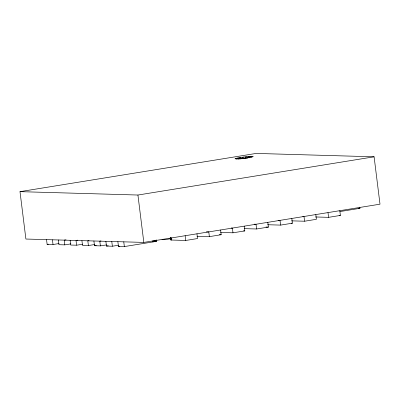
<?xml version="1.0" encoding="UTF-8"?>
<svg xmlns="http://www.w3.org/2000/svg" width="400" height="400" viewBox="0 0 400 400"><rect width="100%" height="100%" fill="white"/><g stroke="black" fill="none" stroke-linecap="round" stroke-linejoin="round"><path stroke-width="0.6" d="M117.865 241.665L118.455 246.405L124.35 246.575L153.86 241.79L156.57 241.02L156.105 240.92M236.165 158.3L234.985 158.785L238.07 158.93L245.285 158.205L251.735 157.11L253.3 156.465L248.315 156.515L240.77 157.425L236.165 158.3L236.275 159.19M20 191.655L256.17 153.425L374.1 156.805L380 204.18L143.83 242.41L25.9 239.035L20 191.655L137.93 195.03L374.1 156.805M248.005 157.9L239.545 158.985L239.375 157.65M66.055 239.835L64.23 240.13L64.82 244.87L70.9 243.885M46.54 239.625L47.13 244.365L48.345 244.165M77.845 240.175L76.02 240.47L76.61 245.205L82.69 244.22M47.13 244.365L53.025 244.53L59.105 243.545M89.03 240.61L87.815 240.805L88.405 245.545L94.485 244.56M101.01 240.95L99.795 241.15L100.385 245.885L106.465 244.905M93.9 240.98L94.49 245.72L96.315 245.425M105.88 241.325L106.47 246.06L108.295 245.765M106.47 246.06L112.37 246.23L118.45 245.245M118.455 246.405L119.67 246.205M171.215 238.655L166.295 239.45L161.925 239.325M339.89 211.575L359.95 208.33L359.805 207.145M170.695 238.02L170.79 239.895L171.075 240.02L185.75 240.46L197.56 238.545L196.97 233.81M196.96 236.28L209.37 236.635L221.175 234.725L220.585 229.985M220.575 232.455L232.985 232.81L244.795 230.9L244.205 226.165M244.195 228.635L256.6 228.99L268.41 227.08L267.82 222.34M267.57 224.735L280.595 225.105L292.405 223.195L291.815 218.455M291.56 220.85L304.59 221.22L316.4 219.31L315.81 214.575M315.555 216.965L328.585 217.34L340.395 215.425L339.805 210.69M358.185 208.28L359.95 208.33M339.155 215.39L340.395 215.425M302.76 216.45L304 216.485L304.59 221.22M278.145 220.315L280.005 220.37L280.595 225.105M291.165 223.16L292.405 223.195M254.15 224.2L256.01 224.25L256.6 228.99M265.93 227.005L268.41 227.08M231.155 228.04L232.395 228.075L232.985 232.81M243.55 230.865L244.795 230.9M206.295 231.825L208.78 231.895L209.37 236.635M219.315 234.67L221.175 234.725M64.82 244.87L58.92 244.7L58.33 239.96M76.61 245.205L70.715 245.04L70.125 240.3M88.405 245.545L82.51 245.375L81.92 240.635M94.49 245.72L100.385 245.885M327.995 212.6L328.585 217.34M251.775 156.32L251.885 157.215M250.8 156.35L250.915 157.24M249.64 156.415L249.805 157.75M248.315 156.515L248.485 157.855M246.875 156.65L247.04 157.985M245.355 156.815L245.52 158.15M243.8 157L243.97 158.335M242.26 157.205L242.425 158.545M240.77 157.425L240.935 158.76M238.12 157.875L238.29 159.21M237.04 158.095L237.15 158.985M185.16 235.72L185.75 240.46M171.185 237.68L171.48 240.05M170.78 237.655L171.075 240.02M170.495 237.525L170.845 239.97M156.385 239.925L156.535 241.11M156.17 240.035L156.32 241.215M155.785 240.16L155.93 241.345M155.235 240.3L155.38 241.48M154.535 240.45L154.685 241.635M153.71 240.605L153.86 241.79M152.78 240.765L152.925 241.95M137.93 195.03L143.83 242.41M123.76 241.835L124.35 246.575M111.78 241.49L112.37 246.23M52.435 239.795L53.025 244.53"/></g></svg>
